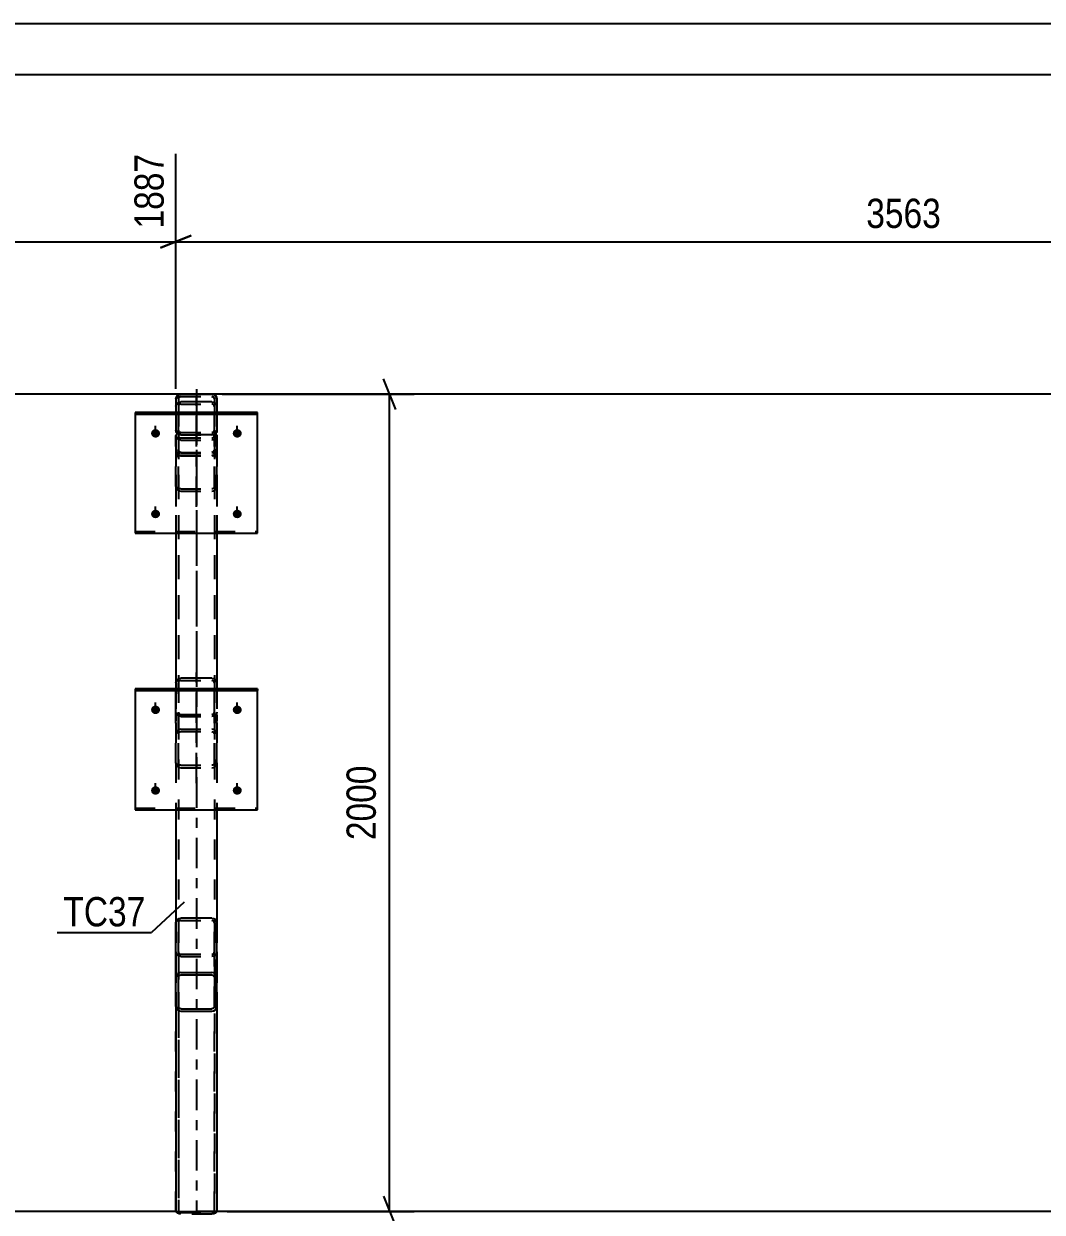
# Model space of a CAD drawing. Header units: millimetres. Extents: x -132 to 1057, y -569 to 272.
# Drawn here: x 53.8 to 153.5, y 155.4 to 271.7 of the extents above; entities that cross this region are included whole.
import ezdxf

# ---------------------------------------------------------------- set-up
doc = ezdxf.new("R2010")
doc.units = ezdxf.units.MM
doc.linetypes.add('DXK_LINE_DOT2', pattern=[3.9198, 1.9599, -1.9599])
doc.linetypes.add('DXK_LINE_DOT3', pattern=[5.9187, 2.979, -0.9799, 0.9799, -0.9799])
doc.styles.add('Arial Narrow', font='ARIALN.TTF', dxfattribs={"height": 0.2})

# ---------------------------------------------------------------- blocks, each defined once
blk = doc.blocks.new('Unknown-335479220-1133')
at = {"color": 5, "linetype": 'Continuous'}
for p, q in [((1057.45, 271.71), (-131.55, 271.71)), ((1052.45, 266.71), (-126.55, 266.71))]:
    blk.add_line(p, q, dxfattribs=at)
blk = doc.blocks.new('Bolt-335479220-8766 - 5061')
at = {"linetype": 'Continuous'}
for points in [[(74.7, 232.03), (74.8, 232.02), (74.88, 231.99), (74.96, 231.95), (75.03, 231.89), (75.08, 231.82), (75.12, 231.74), (75.14, 231.66), (75.14, 231.57), (75.12, 231.49), (75.08, 231.41), (75.03, 231.34), (74.96, 231.28), (74.88, 231.24), (74.8, 231.21), (74.7, 231.2), (74.61, 231.21), (74.52, 231.24), (74.45, 231.28), (74.38, 231.34), (74.32, 231.41), (74.29, 231.49), (74.27, 231.57), (74.27, 231.66), (74.29, 231.74), (74.32, 231.82), (74.38, 231.89), (74.45, 231.95), (74.52, 231.99), (74.61, 232.02)], [(74.7, 224.14), (74.8, 224.13), (74.88, 224.1), (74.96, 224.06), (75.03, 224), (75.08, 223.93), (75.12, 223.85), (75.14, 223.77), (75.14, 223.68), (75.12, 223.59), (75.08, 223.52), (75.03, 223.45), (74.96, 223.39), (74.88, 223.34), (74.8, 223.32), (74.7, 223.31), (74.61, 223.32), (74.52, 223.34), (74.45, 223.39), (74.38, 223.45), (74.32, 223.52), (74.29, 223.59), (74.27, 223.68), (74.27, 223.77), (74.29, 223.85), (74.32, 223.93), (74.38, 224), (74.45, 224.06), (74.52, 224.1), (74.61, 224.13)]]:
    blk.add_hatch(color=1, dxfattribs=at).paths.add_polyline_path(points)
at = {"color": 1, "linetype": 'Continuous'}
for p, q in [((74.7, 231.27), (74.7, 232.34)), ((74.7, 223.38), (74.7, 224.45))]:
    blk.add_line(p, q, dxfattribs=at)
blk = doc.blocks.new('Part-335479220-8752 - 5061')
at = {"color": 2, "linetype": 'Continuous'}
for p, q in [((64.7, 206.6), (64.7, 206.43)), ((76.7, 206.6), (64.7, 206.6)), ((64.7, 206.43), (76.7, 206.43)), ((64.7, 206.43), (64.7, 194.78)), ((76.7, 206.43), (76.7, 206.6)), ((76.7, 194.78), (76.7, 206.43)), ((64.7, 194.78), (76.7, 194.78))]:
    blk.add_line(p, q, dxfattribs=at)
at = {"color": 7, "linetype": 'DXK_LINE_DOT2'}
for p, q in [((64.7, 206.6), (64.7, 206.43)), ((76.7, 206.6), (76.7, 206.43)), ((64.7, 194.94), (76.7, 194.94))]:
    blk.add_line(p, q, dxfattribs=at)
blk = doc.blocks.new('Bolt-335479220-8762 - 5061')
at = {"linetype": 'Continuous'}
for points in [[(74.7, 204.97), (74.8, 204.96), (74.88, 204.93), (74.96, 204.89), (75.03, 204.83), (75.08, 204.76), (75.12, 204.68), (75.14, 204.6), (75.14, 204.51), (75.12, 204.42), (75.08, 204.35), (75.03, 204.28), (74.96, 204.22), (74.88, 204.17), (74.8, 204.15), (74.7, 204.14), (74.61, 204.15), (74.52, 204.17), (74.45, 204.22), (74.38, 204.28), (74.32, 204.35), (74.29, 204.42), (74.27, 204.51), (74.27, 204.6), (74.29, 204.68), (74.32, 204.76), (74.38, 204.83), (74.45, 204.89), (74.52, 204.93), (74.61, 204.96)], [(74.7, 197.07), (74.8, 197.06), (74.88, 197.04), (74.96, 196.99), (75.03, 196.94), (75.08, 196.87), (75.12, 196.79), (75.14, 196.7), (75.14, 196.62), (75.12, 196.53), (75.08, 196.45), (75.03, 196.38), (74.96, 196.32), (74.88, 196.28), (74.8, 196.26), (74.7, 196.25), (74.61, 196.26), (74.52, 196.28), (74.45, 196.32), (74.38, 196.38), (74.32, 196.45), (74.29, 196.53), (74.27, 196.62), (74.27, 196.7), (74.29, 196.79), (74.32, 196.87), (74.38, 196.94), (74.45, 196.99), (74.52, 197.04), (74.61, 197.06)]]:
    blk.add_hatch(color=1, dxfattribs=at).paths.add_polyline_path(points)
at = {"color": 1, "linetype": 'Continuous'}
for p, q in [((74.7, 204.21), (74.7, 205.28)), ((74.7, 196.32), (74.7, 197.38))]:
    blk.add_line(p, q, dxfattribs=at)
blk = doc.blocks.new('Part-335479220-5084 - 5061')
at = {"color": 7, "linetype": 'DXK_LINE_DOT2'}
for p, q in [((68.7, 155.43), (68.7, 174.4)), ((68.94, 174.4), (68.94, 155.43)), ((72.46, 155.43), (72.46, 174.4)), ((72.7, 174.4), (72.7, 155.43)), ((72.7, 155.46), (68.7, 155.46)), ((68.74, 155.38), (68.7, 155.43)), ((68.74, 155.37), (68.74, 155.38)), ((68.84, 155.28), (68.74, 155.37)), ((69, 155.22), (68.84, 155.28)), ((68.96, 155.4), (68.94, 155.43)), ((69.01, 155.38), (68.96, 155.4)), ((69.18, 155.2), (69, 155.22)), ((69.01, 155.38), (69.09, 155.35)), ((69.09, 155.35), (69.18, 155.34)), ((69.18, 155.34), (72.22, 155.34)), ((72.22, 155.2), (69.18, 155.2)), ((72.22, 155.34), (72.31, 155.35)), ((72.41, 155.22), (72.22, 155.2)), ((72.31, 155.35), (72.39, 155.38)), ((72.39, 155.38), (72.44, 155.4)), ((72.56, 155.28), (72.41, 155.22)), ((72.44, 155.4), (72.46, 155.43)), ((72.67, 155.37), (72.56, 155.28)), ((72.7, 155.43), (72.67, 155.38)), ((72.67, 155.38), (72.67, 155.37))]:
    blk.add_line(p, q, dxfattribs=at)
blk = doc.blocks.new('Part-335479220-5124 - 5061')
at = {"color": 7, "linetype": 'DXK_LINE_DOT3'}
blk.add_line((70.7, 235.93), (70.7, 205.16), dxfattribs=at)
at = {"color": 7, "linetype": 'DXK_LINE_DOT2'}
for p, q in [((72.7, 231.46), (68.7, 231.46)), ((68.7, 231.46), (68.7, 203.47)), ((68.94, 231.46), (68.94, 203.47)), ((72.46, 231.46), (72.46, 203.47)), ((72.7, 231.46), (72.7, 203.47)), ((68.7, 230.08), (68.74, 229.82)), ((68.74, 229.82), (68.84, 229.61)), ((68.84, 229.61), (69, 229.47)), ((68.96, 229.95), (68.94, 230.08)), ((69.01, 229.84), (68.96, 229.95)), ((69, 229.47), (69.18, 229.42)), ((69.09, 229.77), (69.01, 229.84)), ((69.18, 229.75), (69.09, 229.77)), ((69.18, 229.75), (72.22, 229.75)), ((69.18, 229.42), (72.22, 229.42)), ((72.31, 229.77), (72.22, 229.75)), ((72.22, 229.42), (72.41, 229.47)), ((72.39, 229.84), (72.31, 229.77)), ((72.44, 229.95), (72.39, 229.84)), ((72.41, 229.47), (72.56, 229.61)), ((72.46, 230.08), (72.44, 229.95)), ((72.56, 229.61), (72.67, 229.82)), ((72.67, 229.82), (72.7, 230.08))]:
    blk.add_line(p, q, dxfattribs=at)
blk = doc.blocks.new('Part-335479220-5127 - 5061')
at = {"color": 2, "linetype": 'Continuous'}
for p, q in [((68.74, 235.16), (68.7, 234.98)), ((68.84, 235.31), (68.74, 235.16)), ((69, 235.42), (68.84, 235.31)), ((69.18, 235.46), (69, 235.42)), ((69.18, 235.46), (72.22, 235.46)), ((72.41, 235.42), (72.22, 235.46)), ((72.56, 235.31), (72.41, 235.42)), ((72.67, 235.16), (72.56, 235.31)), ((72.7, 234.98), (72.67, 235.16))]:
    blk.add_line(p, q, dxfattribs=at)
at = {"color": 7, "linetype": 'DXK_LINE_DOT2'}
for p, q in [((68.94, 234.98), (68.96, 235.07)), ((68.96, 235.07), (69.01, 235.15)), ((69.01, 235.15), (69.09, 235.2)), ((69.09, 235.2), (69.18, 235.22)), ((69.18, 235.22), (72.22, 235.22)), ((72.22, 235.22), (72.31, 235.2)), ((72.31, 235.2), (72.39, 235.15)), ((72.39, 235.15), (72.44, 235.07)), ((72.44, 235.07), (72.46, 234.98)), ((68.7, 234.98), (68.7, 231.94)), ((68.94, 234.98), (68.94, 231.94)), ((72.46, 234.98), (72.46, 231.94)), ((72.7, 234.98), (72.7, 231.94)), ((68.7, 231.94), (68.74, 231.75)), ((68.74, 231.75), (68.84, 231.6)), ((68.84, 231.6), (69, 231.49)), ((68.96, 231.84), (68.94, 231.94)), ((69.01, 231.77), (68.96, 231.84)), ((69.09, 231.71), (69.01, 231.77)), ((69.18, 231.7), (69.09, 231.71)), ((69.18, 231.7), (72.22, 231.7)), ((72.31, 231.71), (72.22, 231.7)), ((72.39, 231.77), (72.31, 231.71)), ((72.44, 231.84), (72.39, 231.77)), ((72.41, 231.49), (72.56, 231.6)), ((72.46, 231.94), (72.44, 231.84)), ((72.56, 231.6), (72.67, 231.75)), ((72.67, 231.75), (72.7, 231.94)), ((69, 231.49), (69.18, 231.46)), ((69.18, 231.46), (72.22, 231.46)), ((72.22, 231.46), (72.41, 231.49))]:
    blk.add_line(p, q, dxfattribs=at)
blk = doc.blocks.new('Bolt-335479220-8765 - 5061')
at = {"linetype": 'Continuous'}
for points in [[(66.7, 232.03), (66.8, 232.02), (66.88, 231.99), (66.96, 231.95), (67.03, 231.89), (67.08, 231.82), (67.12, 231.74), (67.14, 231.66), (67.14, 231.57), (67.12, 231.49), (67.08, 231.41), (67.03, 231.34), (66.96, 231.28), (66.88, 231.24), (66.8, 231.21), (66.7, 231.2), (66.61, 231.21), (66.52, 231.24), (66.45, 231.28), (66.38, 231.34), (66.32, 231.41), (66.29, 231.49), (66.27, 231.57), (66.27, 231.66), (66.29, 231.74), (66.32, 231.82), (66.38, 231.89), (66.45, 231.95), (66.52, 231.99), (66.61, 232.02)], [(66.7, 224.14), (66.8, 224.13), (66.88, 224.1), (66.96, 224.06), (67.03, 224), (67.08, 223.93), (67.12, 223.85), (67.14, 223.77), (67.14, 223.68), (67.12, 223.59), (67.08, 223.52), (67.03, 223.45), (66.96, 223.39), (66.88, 223.34), (66.8, 223.32), (66.7, 223.31), (66.61, 223.32), (66.52, 223.34), (66.45, 223.39), (66.38, 223.45), (66.32, 223.52), (66.29, 223.59), (66.27, 223.68), (66.27, 223.77), (66.29, 223.85), (66.32, 223.93), (66.38, 224), (66.45, 224.06), (66.52, 224.1), (66.61, 224.13)]]:
    blk.add_hatch(color=1, dxfattribs=at).paths.add_polyline_path(points)
at = {"color": 1, "linetype": 'Continuous'}
for p, q in [((66.7, 231.27), (66.7, 232.34)), ((66.7, 223.38), (66.7, 224.45))]:
    blk.add_line(p, q, dxfattribs=at)
blk = doc.blocks.new('Part-335479220-5302 - 5061')
at = {"color": 2, "linetype": 'Continuous'}
for p, q in [((68.7, 234.98), (68.74, 235.16)), ((68.74, 235.16), (68.84, 235.31)), ((68.84, 235.31), (69, 235.42)), ((69, 235.42), (69.18, 235.46)), ((69.18, 235.46), (72.22, 235.46)), ((72.22, 235.46), (72.41, 235.42)), ((72.41, 235.42), (72.56, 235.31)), ((72.56, 235.31), (72.67, 235.16)), ((72.67, 235.16), (72.7, 234.98)), ((68.7, 234.98), (68.7, 234.26)), ((72.7, 234.98), (72.7, 234.26)), ((68.7, 221.84), (68.7, 207.2)), ((72.7, 221.84), (72.7, 207.2)), ((68.7, 194.78), (68.7, 183.7)), ((72.7, 194.78), (72.7, 183.7)), ((68.7, 175.52), (68.7, 155.46)), ((72.7, 175.52), (72.7, 155.46)), ((68.7, 155.46), (72.22, 155.46)), ((72.67, 155.46), (72.22, 155.46)), ((72.7, 155.46), (72.67, 155.46))]:
    blk.add_line(p, q, dxfattribs=at)
at = {"color": 7, "linetype": 'DXK_LINE_DOT2'}
for p, q in [((68.96, 235.07), (68.94, 234.98)), ((69.01, 235.15), (68.96, 235.07)), ((69.09, 235.2), (69.01, 235.15)), ((69.18, 235.22), (69.09, 235.2)), ((69.18, 235.22), (72.22, 235.22)), ((72.31, 235.2), (72.22, 235.22)), ((72.39, 235.15), (72.31, 235.2)), ((72.44, 235.07), (72.39, 235.15)), ((72.46, 234.98), (72.44, 235.07)), ((68.7, 234.26), (68.7, 221.84)), ((68.94, 234.98), (68.94, 155.46)), ((72.46, 234.98), (72.46, 178.76)), ((72.7, 234.26), (72.7, 221.84)), ((68.74, 231.75), (68.7, 231.94)), ((68.84, 231.6), (68.74, 231.75)), ((69, 231.49), (68.84, 231.6)), ((68.94, 231.94), (68.96, 231.84)), ((68.96, 231.84), (69.01, 231.77)), ((69.01, 231.77), (69.09, 231.71)), ((69.09, 231.71), (69.18, 231.7)), ((69.18, 231.7), (72.22, 231.7)), ((72.22, 231.7), (72.31, 231.71)), ((72.31, 231.71), (72.39, 231.77)), ((72.39, 231.77), (72.44, 231.84)), ((72.56, 231.6), (72.41, 231.49)), ((72.44, 231.84), (72.46, 231.94)), ((72.67, 231.75), (72.56, 231.6)), ((72.7, 231.94), (72.67, 231.75)), ((69.18, 231.46), (69, 231.49)), ((69.18, 231.46), (72.22, 231.46)), ((72.41, 231.49), (72.22, 231.46)), ((68.7, 207.2), (68.7, 194.78)), ((72.7, 207.2), (72.7, 194.78)), ((68.7, 183.7), (68.7, 175.52)), ((72.7, 183.7), (72.7, 175.52)), ((72.46, 178.76), (72.46, 155.46)), ((68.74, 155.46), (68.7, 155.46)), ((72.22, 155.46), (72.56, 155.46))]:
    blk.add_line(p, q, dxfattribs=at)
at = {"color": 7, "linetype": 'DXK_LINE_DOT3'}
blk.add_line((70.7, 233.46), (70.7, 155.46), dxfattribs=at)
blk = doc.blocks.new('Part-335479220-5317 - 5061')
at = {"color": 2, "linetype": 'Continuous'}
for p, q in [((68.7, 155.46), (12.56, 155.46)), ((211.21, 155.46), (72.7, 155.46))]:
    blk.add_line(p, q, dxfattribs=at)
at = {"color": 7, "linetype": 'DXK_LINE_DOT2'}
blk.add_line((72.7, 155.46), (68.7, 155.46), dxfattribs=at)
blk = doc.blocks.new('Part-335479220-8751 - 5061')
at = {"color": 7, "linetype": 'DXK_LINE_DOT3'}
blk.add_line((70.7, 197.36), (70.7, 209.18), dxfattribs=at)
at = {"color": 2, "linetype": 'Continuous'}
for p, q in [((68.7, 207.2), (68.74, 207.37)), ((68.7, 207.2), (68.7, 206.6)), ((68.74, 207.37), (68.84, 207.52)), ((68.84, 207.52), (69, 207.61)), ((69, 207.61), (69.18, 207.65)), ((72.22, 207.65), (69.18, 207.65)), ((72.22, 207.65), (72.41, 207.61)), ((72.41, 207.61), (72.56, 207.52)), ((72.56, 207.52), (72.67, 207.37)), ((72.67, 207.37), (72.7, 207.2)), ((72.7, 207.2), (72.7, 206.6))]:
    blk.add_line(p, q, dxfattribs=at)
at = {"color": 7, "linetype": 'DXK_LINE_DOT2'}
for p, q in [((68.7, 204.34), (68.7, 207.2)), ((68.96, 207.28), (68.94, 207.2)), ((68.94, 202.2), (68.94, 207.2)), ((68.94, 207.2), (68.94, 204.34)), ((69.01, 207.36), (68.96, 207.28)), ((69.09, 207.4), (69.01, 207.36)), ((69.18, 207.42), (69.09, 207.4)), ((69.18, 207.65), (69.18, 207.65)), ((69.18, 207.42), (72.22, 207.42)), ((72.22, 207.65), (72.22, 207.65)), ((72.31, 207.4), (72.22, 207.42)), ((72.39, 207.36), (72.31, 207.4)), ((72.44, 207.28), (72.39, 207.36)), ((72.46, 207.2), (72.44, 207.28)), ((72.46, 207.2), (72.46, 202.2)), ((68.7, 206.6), (68.7, 202.2)), ((72.46, 204.34), (72.46, 206.6)), ((72.7, 206.6), (72.7, 204.34)), ((72.7, 206.6), (72.7, 202.2)), ((68.7, 199.34), (68.7, 204.34)), ((68.74, 204.17), (68.7, 204.34)), ((68.84, 204.02), (68.74, 204.17)), ((69, 203.92), (68.84, 204.02)), ((68.94, 199.34), (68.94, 204.34)), ((68.94, 204.34), (68.96, 204.25)), ((68.96, 204.25), (69.01, 204.18)), ((69.18, 203.89), (69, 203.92)), ((69.01, 204.18), (69.09, 204.13)), ((69.09, 204.13), (69.18, 204.11)), ((69.18, 204.11), (72.22, 204.11)), ((69.18, 203.89), (72.22, 203.89)), ((72.22, 204.11), (72.31, 204.13)), ((72.41, 203.92), (72.22, 203.89)), ((72.31, 204.13), (72.39, 204.18)), ((72.39, 204.18), (72.44, 204.25)), ((72.56, 204.02), (72.41, 203.92)), ((72.44, 204.25), (72.46, 204.34)), ((72.46, 199.34), (72.46, 204.34)), ((72.67, 204.17), (72.56, 204.02)), ((72.7, 204.34), (72.67, 204.17)), ((72.7, 199.34), (72.7, 204.34)), ((68.84, 202.52), (68.74, 202.37)), ((69, 202.62), (68.84, 202.52)), ((69.18, 202.65), (69, 202.62)), ((69.09, 202.41), (69.18, 202.42)), ((69.18, 202.65), (72.22, 202.65)), ((69.18, 202.42), (72.22, 202.42)), ((72.41, 202.62), (72.22, 202.65)), ((72.22, 202.42), (72.31, 202.41)), ((72.56, 202.52), (72.41, 202.62)), ((72.67, 202.37), (72.56, 202.52)), ((68.74, 202.37), (68.7, 202.2)), ((68.7, 199.34), (68.7, 202.2)), ((68.94, 202.2), (68.96, 202.28)), ((68.94, 199.34), (68.94, 202.2)), ((68.96, 202.28), (69.01, 202.36)), ((69.01, 202.36), (69.09, 202.41)), ((72.31, 202.41), (72.39, 202.36)), ((72.39, 202.36), (72.44, 202.28)), ((72.44, 202.28), (72.46, 202.2)), ((72.46, 199.34), (72.46, 202.2)), ((72.7, 202.2), (72.67, 202.37)), ((72.7, 199.34), (72.7, 202.2)), ((68.7, 199.34), (68.74, 199.17)), ((68.74, 199.17), (68.84, 199.02)), ((68.84, 199.02), (69, 198.92)), ((68.96, 199.25), (68.94, 199.34)), ((69.01, 199.18), (68.96, 199.25)), ((69.09, 199.13), (69.01, 199.18)), ((69.18, 199.12), (69.09, 199.13)), ((69.18, 199.12), (72.22, 199.12)), ((72.31, 199.13), (72.22, 199.12)), ((72.39, 199.18), (72.31, 199.13)), ((72.44, 199.25), (72.39, 199.18)), ((72.41, 198.92), (72.56, 199.02)), ((72.46, 199.34), (72.44, 199.25)), ((72.56, 199.02), (72.67, 199.17)), ((72.67, 199.17), (72.7, 199.34)), ((69, 198.92), (69.18, 198.89)), ((69.18, 198.89), (72.22, 198.89)), ((72.22, 198.89), (72.41, 198.92))]:
    blk.add_line(p, q, dxfattribs=at)
blk = doc.blocks.new('Part-335479220-8755 - 5061')
at = {"color": 7, "linetype": 'DXK_LINE_DOT3'}
blk.add_line((70.7, 224.42), (70.7, 236.24), dxfattribs=at)
at = {"color": 2, "linetype": 'Continuous'}
for p, q in [((68.7, 234.26), (68.74, 234.43)), ((68.7, 234.26), (68.7, 233.66)), ((68.74, 234.43), (68.84, 234.58)), ((68.84, 234.58), (69, 234.68)), ((69, 234.68), (69.18, 234.71)), ((72.22, 234.71), (69.18, 234.71)), ((72.22, 234.71), (72.41, 234.68)), ((72.41, 234.68), (72.56, 234.58)), ((72.56, 234.58), (72.67, 234.43)), ((72.67, 234.43), (72.7, 234.26)), ((72.7, 234.26), (72.7, 233.66))]:
    blk.add_line(p, q, dxfattribs=at)
at = {"color": 7, "linetype": 'DXK_LINE_DOT2'}
for p, q in [((68.96, 234.35), (68.94, 234.26)), ((68.94, 234.26), (68.94, 229.26)), ((69.01, 234.42), (68.96, 234.35)), ((69.09, 234.47), (69.01, 234.42)), ((69.18, 234.48), (69.09, 234.47)), ((69.18, 234.71), (69.18, 234.71)), ((69.18, 234.48), (72.22, 234.48)), ((72.22, 234.71), (72.22, 234.71)), ((72.31, 234.47), (72.22, 234.48)), ((72.39, 234.42), (72.31, 234.47)), ((72.44, 234.35), (72.39, 234.42)), ((72.46, 234.26), (72.44, 234.35)), ((72.46, 234.26), (72.46, 229.26)), ((68.7, 233.66), (68.7, 231.4)), ((68.7, 233.66), (68.7, 229.26)), ((68.94, 231.4), (68.94, 233.66)), ((72.46, 231.4), (72.46, 233.66)), ((72.7, 233.66), (72.7, 231.4)), ((72.7, 233.66), (72.7, 229.26)), ((68.7, 226.4), (68.7, 231.4)), ((68.74, 231.23), (68.7, 231.4)), ((68.84, 231.08), (68.74, 231.23)), ((69, 230.98), (68.84, 231.08)), ((68.94, 231.4), (68.94, 226.4)), ((68.94, 231.4), (68.96, 231.32)), ((68.96, 231.32), (69.01, 231.24)), ((69.18, 230.95), (69, 230.98)), ((69.01, 231.24), (69.09, 231.19)), ((69.09, 231.19), (69.18, 231.18)), ((69.18, 231.18), (72.22, 231.18)), ((69.18, 230.95), (72.22, 230.95)), ((72.22, 231.18), (72.31, 231.19)), ((72.41, 230.98), (72.22, 230.95)), ((72.31, 231.19), (72.39, 231.24)), ((72.39, 231.24), (72.44, 231.32)), ((72.56, 231.08), (72.41, 230.98)), ((72.44, 231.32), (72.46, 231.4)), ((72.46, 226.4), (72.46, 231.4)), ((72.67, 231.23), (72.56, 231.08)), ((72.7, 231.4), (72.67, 231.23)), ((72.7, 226.4), (72.7, 231.4)), ((68.74, 229.43), (68.7, 229.26)), ((68.7, 226.4), (68.7, 229.26)), ((68.84, 229.58), (68.74, 229.43)), ((69, 229.68), (68.84, 229.58)), ((68.94, 229.26), (68.96, 229.35)), ((68.94, 226.4), (68.94, 229.26)), ((68.96, 229.35), (69.01, 229.42)), ((69.18, 229.71), (69, 229.68)), ((69.01, 229.42), (69.09, 229.47)), ((69.09, 229.47), (69.18, 229.49)), ((69.18, 229.71), (72.22, 229.71)), ((69.18, 229.49), (72.22, 229.49)), ((72.41, 229.68), (72.22, 229.71)), ((72.22, 229.49), (72.31, 229.47)), ((72.31, 229.47), (72.39, 229.42)), ((72.39, 229.42), (72.44, 229.35)), ((72.56, 229.58), (72.41, 229.68)), ((72.44, 229.35), (72.46, 229.26)), ((72.46, 226.4), (72.46, 229.26)), ((72.67, 229.43), (72.56, 229.58)), ((72.7, 229.26), (72.67, 229.43)), ((72.7, 226.4), (72.7, 229.26)), ((68.7, 226.4), (68.74, 226.23)), ((68.74, 226.23), (68.84, 226.08)), ((68.84, 226.08), (69, 225.99)), ((68.96, 226.32), (68.94, 226.4)), ((69.01, 226.24), (68.96, 226.32)), ((69, 225.99), (69.18, 225.95)), ((69.09, 226.2), (69.01, 226.24)), ((69.18, 226.18), (69.09, 226.2)), ((69.18, 226.18), (72.22, 226.18)), ((69.18, 225.95), (72.22, 225.95)), ((72.31, 226.2), (72.22, 226.18)), ((72.22, 225.95), (72.41, 225.99)), ((72.39, 226.24), (72.31, 226.2)), ((72.44, 226.32), (72.39, 226.24)), ((72.41, 225.99), (72.56, 226.08)), ((72.46, 226.4), (72.44, 226.32)), ((72.56, 226.08), (72.67, 226.23)), ((72.67, 226.23), (72.7, 226.4))]:
    blk.add_line(p, q, dxfattribs=at)
blk = doc.blocks.new('Part-335479220-8756 - 5061')
at = {"color": 2, "linetype": 'Continuous'}
for p, q in [((64.7, 233.66), (64.7, 233.49)), ((76.7, 233.66), (64.7, 233.66)), ((64.7, 233.49), (76.7, 233.49)), ((64.7, 233.49), (64.7, 221.84)), ((76.7, 233.49), (76.7, 233.66)), ((76.7, 221.84), (76.7, 233.49)), ((64.7, 221.84), (76.7, 221.84))]:
    blk.add_line(p, q, dxfattribs=at)
at = {"color": 7, "linetype": 'DXK_LINE_DOT2'}
blk.add_line((64.7, 222.01), (76.7, 222.01), dxfattribs=at)
blk = doc.blocks.new('Part-335479220-8758 - 5061')
at = {"color": 2, "linetype": 'Continuous'}
for p, q in [((68.7, 183.7), (68.74, 183.88)), ((68.74, 183.88), (68.84, 184.02)), ((68.84, 184.02), (69, 184.12)), ((69, 184.12), (69.18, 184.15)), ((72.22, 184.15), (69.18, 184.15)), ((72.22, 184.15), (72.41, 184.12)), ((72.41, 184.12), (72.56, 184.02)), ((72.56, 184.02), (72.67, 183.88)), ((72.67, 183.88), (72.7, 183.7)), ((68.7, 178.38), (68.7, 183.7)), ((72.7, 178.38), (72.7, 183.7)), ((68.74, 178.55), (68.7, 178.38)), ((68.7, 175.52), (68.7, 178.38)), ((68.84, 178.7), (68.74, 178.55)), ((69, 178.8), (68.84, 178.7)), ((68.94, 178.38), (68.96, 178.46)), ((68.94, 175.52), (68.94, 178.38)), ((68.96, 178.46), (69.01, 178.54)), ((69.18, 178.83), (69, 178.8)), ((69.01, 178.54), (69.09, 178.59)), ((69.09, 178.59), (69.18, 178.6)), ((69.18, 178.83), (72.22, 178.83)), ((69.18, 178.6), (72.22, 178.6)), ((72.41, 178.8), (72.22, 178.83)), ((72.22, 178.6), (72.31, 178.59)), ((72.31, 178.59), (72.39, 178.54)), ((72.39, 178.54), (72.44, 178.46)), ((72.56, 178.7), (72.41, 178.8)), ((72.44, 178.46), (72.46, 178.38)), ((72.46, 178.38), (72.46, 175.52)), ((72.67, 178.55), (72.56, 178.7)), ((72.7, 178.38), (72.67, 178.55)), ((72.7, 175.52), (72.7, 178.38)), ((68.7, 175.52), (68.74, 175.35)), ((68.74, 175.35), (68.84, 175.2)), ((68.84, 175.2), (69, 175.1)), ((68.96, 175.43), (68.94, 175.52)), ((69.01, 175.36), (68.96, 175.43)), ((69, 175.1), (69.18, 175.07)), ((69.09, 175.31), (69.01, 175.36)), ((69.18, 175.3), (69.09, 175.31)), ((69.18, 175.3), (72.22, 175.3)), ((69.18, 175.07), (72.22, 175.07)), ((72.31, 175.31), (72.22, 175.3)), ((72.22, 175.07), (72.41, 175.1)), ((72.39, 175.36), (72.31, 175.31)), ((72.44, 175.43), (72.39, 175.36)), ((72.41, 175.1), (72.56, 175.2)), ((72.46, 175.52), (72.44, 175.43)), ((72.56, 175.2), (72.67, 175.35)), ((72.67, 175.35), (72.7, 175.52))]:
    blk.add_line(p, q, dxfattribs=at)
at = {"color": 7, "linetype": 'DXK_LINE_DOT2'}
for p, q in [((69.01, 183.86), (68.96, 183.79)), ((69.09, 183.91), (69.01, 183.86)), ((69.18, 183.93), (69.09, 183.91)), ((69.18, 184.15), (69.18, 184.15)), ((69.18, 183.93), (72.22, 183.93)), ((72.22, 184.15), (72.22, 184.15)), ((72.31, 183.91), (72.22, 183.93)), ((72.39, 183.86), (72.31, 183.91)), ((72.44, 183.79), (72.39, 183.86)), ((68.7, 183.7), (68.7, 180.85)), ((68.96, 183.79), (68.94, 183.7)), ((68.94, 183.7), (68.94, 178.38)), ((68.94, 180.85), (68.94, 183.7)), ((72.46, 183.7), (72.44, 183.79)), ((72.46, 183.7), (72.46, 178.38)), ((72.46, 180.85), (72.46, 183.7)), ((72.7, 183.7), (72.7, 180.85)), ((68.7, 180.85), (68.7, 175.52)), ((68.74, 180.67), (68.7, 180.85)), ((68.84, 180.53), (68.74, 180.67)), ((69, 180.43), (68.84, 180.53)), ((68.94, 180.85), (68.94, 175.52)), ((68.96, 180.76), (68.94, 180.85)), ((69, 180.71), (68.96, 180.76)), ((69.01, 180.69), (69, 180.71)), ((69.18, 180.4), (69, 180.43)), ((69.01, 180.69), (69.09, 180.64)), ((69.09, 180.64), (69.18, 180.62)), ((69.18, 180.62), (72.22, 180.62)), ((69.18, 180.4), (72.22, 180.4)), ((72.22, 180.62), (72.31, 180.64)), ((72.41, 180.43), (72.22, 180.4)), ((72.31, 180.64), (72.39, 180.69)), ((72.39, 180.69), (72.44, 180.76)), ((72.56, 180.53), (72.41, 180.43)), ((72.44, 180.76), (72.46, 180.85)), ((72.46, 175.52), (72.46, 180.85)), ((72.67, 180.67), (72.56, 180.53)), ((72.7, 180.85), (72.67, 180.67)), ((72.7, 180.85), (72.7, 175.52))]:
    blk.add_line(p, q, dxfattribs=at)
blk = doc.blocks.new('Bolt-335479220-8761 - 5061')
at = {"linetype": 'Continuous'}
for points in [[(66.7, 204.97), (66.8, 204.96), (66.88, 204.93), (66.96, 204.89), (67.03, 204.83), (67.08, 204.76), (67.12, 204.68), (67.14, 204.6), (67.14, 204.51), (67.12, 204.42), (67.08, 204.35), (67.03, 204.28), (66.96, 204.22), (66.88, 204.17), (66.8, 204.15), (66.7, 204.14), (66.61, 204.15), (66.52, 204.17), (66.45, 204.22), (66.38, 204.28), (66.32, 204.35), (66.29, 204.42), (66.27, 204.51), (66.27, 204.6), (66.29, 204.68), (66.32, 204.76), (66.38, 204.83), (66.45, 204.89), (66.52, 204.93), (66.61, 204.96)], [(66.7, 197.07), (66.8, 197.06), (66.88, 197.04), (66.96, 196.99), (67.03, 196.94), (67.08, 196.87), (67.12, 196.79), (67.14, 196.7), (67.14, 196.62), (67.12, 196.53), (67.08, 196.45), (67.03, 196.38), (66.96, 196.32), (66.88, 196.28), (66.8, 196.26), (66.7, 196.25), (66.61, 196.26), (66.52, 196.28), (66.45, 196.32), (66.38, 196.38), (66.32, 196.45), (66.29, 196.53), (66.27, 196.62), (66.27, 196.7), (66.29, 196.79), (66.32, 196.87), (66.38, 196.94), (66.45, 196.99), (66.52, 197.04), (66.61, 197.06)]]:
    blk.add_hatch(color=1, dxfattribs=at).paths.add_polyline_path(points)
at = {"color": 1, "linetype": 'Continuous'}
for p, q in [((66.7, 204.21), (66.7, 205.28)), ((66.7, 196.32), (66.7, 197.38))]:
    blk.add_line(p, q, dxfattribs=at)
blk = doc.blocks.new('StraightDimension-335479220-5487 - 5061')
at = {"color": 7, "linetype": 'Continuous'}
for p, q in [((68.7, 235.98), (68.7, 258.98)), ((70.2, 250.97), (67.2, 249.77)), ((68.7, 250.37), (211.21, 250.37))]:
    blk.add_line(p, q, dxfattribs=at)
at = {"color": 0}
blk.add_wipeout([(144.21, 251.12), (144.21, 255.32), (135.7, 255.32), (135.7, 251.12)], dxfattribs=at)
at = {"color": 3, "style": 'Arial Narrow'}
blk.add_text('3563', height=2.863, dxfattribs=at).set_placement((136.3, 251.72))
blk = doc.blocks.new('StraightDimension-335479220-5488 - 5061')
at = {"color": 7, "linetype": 'Continuous'}
for p, q in [((68.7, 235.98), (68.7, 258.98)), ((-0.34, 156.46), (-0.34, 253.49)), ((1.16, 250.97), (-1.84, 249.77)), ((-0.34, 250.37), (68.7, 250.37)), ((67.2, 249.77), (70.2, 250.97))]:
    blk.add_line(p, q, dxfattribs=at)
at = {"color": 0}
blk.add_wipeout([(38.44, 251.12), (38.44, 255.32), (29.93, 255.32), (29.93, 251.12)], dxfattribs=at)
at = {"color": 3, "style": 'Arial Narrow'}
blk.add_text('1887', height=2.863, dxfattribs=at).set_placement((30.53, 251.72))
at = {"color": 0, "linetype": 'Continuous'}
for points in [[(68.1, 259.58), (63.9, 259.58), (63.9, 251.07), (68.1, 251.07)], [(-0.94, 254.09), (-5.14, 254.09), (-5.14, 251.07), (-0.94, 251.07)]]:
    blk.add_wipeout(points, dxfattribs=at)
at = {"color": 3, "linetype": 'Continuous', "style": 'Arial Narrow'}
for s, height, p in [('1887', 2.863, (67.5, 251.67)), ('0', 2.86, (-1.54, 251.67))]:
    blk.add_text(s, height=height, rotation=90.0002, dxfattribs=at).set_placement(p)
blk = doc.blocks.new('StraightDimension-335479220-5550 - 5061')
at = {"color": 7, "linetype": 'Continuous'}
blk.add_line((210.93, 235.46), (-22.09, 235.46), dxfattribs=at)
blk = doc.blocks.new('StraightDimension-335479220-11295 - 5061')
at = {"color": 7, "linetype": 'Continuous'}
for p, q in [((90.22, 233.96), (89.02, 236.96)), ((73.22, 235.46), (92.02, 235.46)), ((89.62, 155.46), (89.62, 235.46)), ((89.02, 156.96), (90.22, 153.96)), ((73.7, 155.46), (92.02, 155.46))]:
    blk.add_line(p, q, dxfattribs=at)
at = {"color": 0}
blk.add_wipeout([(88.87, 199.71), (84.67, 199.71), (84.67, 191.2), (88.87, 191.2)], dxfattribs=at)
at = {"color": 3, "style": 'Arial Narrow'}
blk.add_text('2000', height=2.863, rotation=90.0002, dxfattribs=at).set_placement((88.27, 191.8))
blk = doc.blocks.new('Mark-335479220-5298 - 5061')
at = {"color": 30, "linetype": 'Continuous'}
for p in [(69.49, 185.74), (57.08, 182.76)]:
    blk.add_line(p, (66.32, 182.76), dxfattribs=at)
at = {"color": 0}
blk.add_wipeout([(65.72, 183.36), (65.72, 186.36), (57.68, 186.36), (57.68, 183.36)], dxfattribs=at)
blk.add_wipeout([(65.72, 183.36), (65.72, 186.36), (57.68, 186.36), (57.68, 183.36)], dxfattribs=at)
at = {"color": 3, "style": 'Arial Narrow'}
blk.add_text('TC37', height=2.863, dxfattribs=at).set_placement((57.68, 183.36))

msp = doc.modelspace()

# ---------------------------------------------------------------- block references
for name in ['Unknown-335479220-1133', 'Part-335479220-8755 - 5061', 'Part-335479220-5124 - 5061', 'Part-335479220-5127 - 5061', 'Part-335479220-5302 - 5061', 'Part-335479220-8756 - 5061', 'Bolt-335479220-8765 - 5061', 'Bolt-335479220-8766 - 5061', 'Part-335479220-8751 - 5061', 'Part-335479220-8752 - 5061', 'Bolt-335479220-8761 - 5061', 'Bolt-335479220-8762 - 5061', 'Part-335479220-8758 - 5061', 'Part-335479220-5084 - 5061', 'Part-335479220-5317 - 5061']:
    msp.add_blockref(name, (0, 0))

# ---------------------------------------------------------------- next in the draw order: block references
msp.add_blockref('StraightDimension-335479220-5487 - 5061', (0, 0))

# ---------------------------------------------------------------- next in the draw order: block references
msp.add_blockref('StraightDimension-335479220-5488 - 5061', (0, 0))

# ---------------------------------------------------------------- next in the draw order: block references
msp.add_blockref('StraightDimension-335479220-5550 - 5061', (0, 0))

# ---------------------------------------------------------------- next in the draw order: block references
for name in ['StraightDimension-335479220-11295 - 5061', 'Mark-335479220-5298 - 5061']:
    msp.add_blockref(name, (0, 0))

doc.saveas('drawing.dxf')
